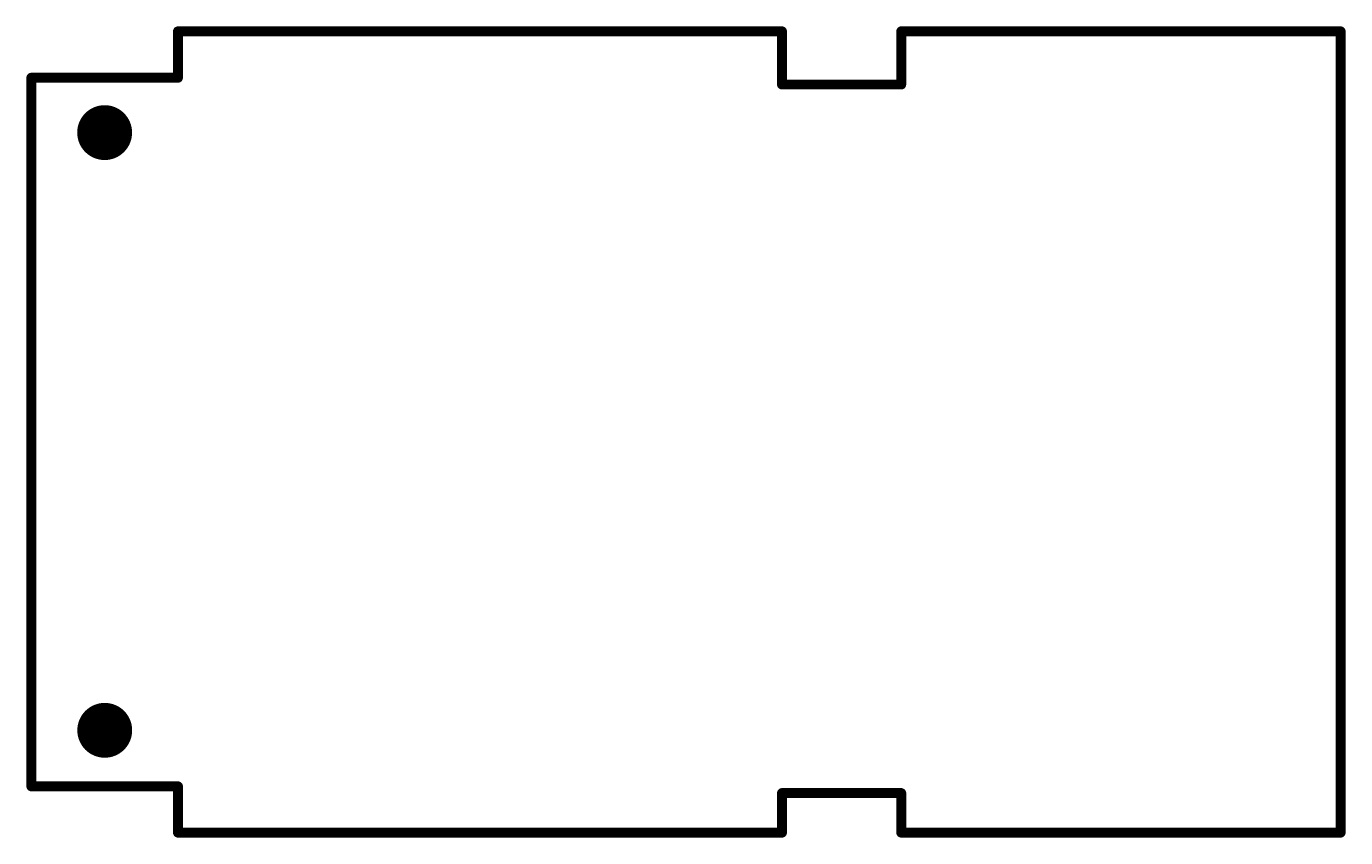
# Model space of a CAD drawing. Header units: millimetres. Extents: x 77.1 to 110.8, y 71.6 to 92.4.
import ezdxf

# ---------------------------------------------------------------- set-up
doc = ezdxf.new("R2010")
doc.units = ezdxf.units.MM
for name, color, linetype in [('BottomLayer', 5, 'Continuous'), ('BottomSolder', 6, 'Continuous'), ('KeepOutLayer', 6, 'Continuous'), ('MultiLayer', 9, 'Continuous'), ('PadHoleLayer', 156, 'Continuous'), ('TopLayer', 1, 'Continuous'), ('TopSolder', 216, 'Continuous')]:
    doc.layers.add(name, color=color, linetype=linetype)

msp = doc.modelspace()

# ---------------------------------------------------------------- linework, layer by layer
at = {"layer": 'BottomLayer', "const_width": 0.6}
for points in [[(78.762, 89.662, 1), (79.362, 89.662, 1)], [(78.765, 74.371, 1), (79.365, 74.371, 1)]]:
    msp.add_lwpolyline(points, format="xyb", close=True, dxfattribs=at)
at = {"layer": 'BottomSolder', "const_width": 0.702}
for points in [[(78.711, 89.662, 1), (79.413, 89.662, 1)], [(78.714, 74.371, 1), (79.415, 74.371, 1)]]:
    msp.add_lwpolyline(points, format="xyb", close=True, dxfattribs=at)
at = {"layer": 'KeepOutLayer', "const_width": 0.254}
for points in [[(80.937, 91.066), (80.937, 92.253)], [(80.937, 92.253), (96.387, 92.253)], [(96.387, 90.892), (96.387, 92.253)], [(99.437, 92.253), (110.677, 92.253)], [(99.437, 90.892), (99.437, 92.253)], [(110.677, 71.753), (110.677, 92.253)], [(77.187, 91.066), (80.937, 91.066)], [(77.187, 72.937), (77.187, 91.066)], [(96.387, 90.892), (99.437, 90.892)], [(77.187, 72.937), (80.937, 72.937)], [(80.937, 71.753), (80.937, 72.937)], [(96.387, 71.753), (96.387, 72.765)], [(96.387, 72.765), (99.437, 72.765)], [(99.437, 71.753), (99.437, 72.765)], [(80.937, 71.753), (96.387, 71.753)], [(99.437, 71.753), (110.677, 71.753)]]:
    msp.add_lwpolyline(points, dxfattribs=at)
at = {"layer": 'KeepOutLayer', "const_width": 0.127}
for points in [[(80.874, 92.253, 1), (81.001, 92.253, 1)], [(80.874, 92.253, 1), (81.001, 92.253, 1)], [(96.324, 92.253, 1), (96.451, 92.253, 1)], [(96.324, 92.253, 1), (96.451, 92.253, 1)], [(99.374, 92.253, 1), (99.501, 92.253, 1)], [(99.374, 92.253, 1), (99.501, 92.253, 1)], [(110.613, 92.253, 1), (110.74, 92.253, 1)], [(110.613, 92.253, 1), (110.74, 92.253, 1)], [(77.124, 91.066, 1), (77.251, 91.066, 1)], [(77.124, 91.066, 1), (77.251, 91.066, 1)], [(80.874, 91.066, 1), (81.001, 91.066, 1)], [(80.874, 91.066, 1), (81.001, 91.066, 1)], [(96.324, 90.892, 1), (96.451, 90.892, 1)], [(96.324, 90.892, 1), (96.451, 90.892, 1)], [(99.374, 90.892, 1), (99.501, 90.892, 1)], [(99.374, 90.892, 1), (99.501, 90.892, 1)], [(77.124, 72.937, 1), (77.251, 72.937, 1)], [(77.124, 72.937, 1), (77.251, 72.937, 1)], [(80.874, 72.937, 1), (81.001, 72.937, 1)], [(80.874, 72.937, 1), (81.001, 72.937, 1)], [(96.324, 72.765, 1), (96.451, 72.765, 1)], [(96.324, 72.765, 1), (96.451, 72.765, 1)], [(99.374, 72.765, 1), (99.501, 72.765, 1)], [(99.374, 72.765, 1), (99.501, 72.765, 1)], [(80.874, 71.753, 1), (81.001, 71.753, 1)], [(80.874, 71.753, 1), (81.001, 71.753, 1)], [(96.324, 71.753, 1), (96.451, 71.753, 1)], [(96.324, 71.753, 1), (96.451, 71.753, 1)], [(99.374, 71.753, 1), (99.501, 71.753, 1)], [(99.374, 71.753, 1), (99.501, 71.753, 1)], [(110.613, 71.753, 1), (110.74, 71.753, 1)], [(110.613, 71.753, 1), (110.74, 71.753, 1)]]:
    msp.add_lwpolyline(points, format="xyb", close=True, dxfattribs=at)
at = {"layer": 'MultiLayer', "const_width": 0.6}
for points in [[(78.762, 89.662, 1), (79.362, 89.662, 1)], [(78.765, 74.371, 1), (79.365, 74.371, 1)]]:
    msp.add_lwpolyline(points, format="xyb", close=True, dxfattribs=at)
at = {"layer": 'PadHoleLayer', "const_width": 0.6}
for points in [[(78.762, 89.662, 1), (79.362, 89.662, 1)], [(78.765, 74.371, 1), (79.365, 74.371, 1)]]:
    msp.add_lwpolyline(points, format="xyb", close=True, dxfattribs=at)
at = {"layer": 'TopLayer', "const_width": 0.6}
for points in [[(78.762, 89.662, 1), (79.362, 89.662, 1)], [(78.765, 74.371, 1), (79.365, 74.371, 1)]]:
    msp.add_lwpolyline(points, format="xyb", close=True, dxfattribs=at)
at = {"layer": 'TopSolder', "const_width": 0.702}
for points in [[(78.711, 89.662, 1), (79.413, 89.662, 1)], [(78.714, 74.371, 1), (79.415, 74.371, 1)]]:
    msp.add_lwpolyline(points, format="xyb", close=True, dxfattribs=at)

doc.saveas('drawing.dxf')
